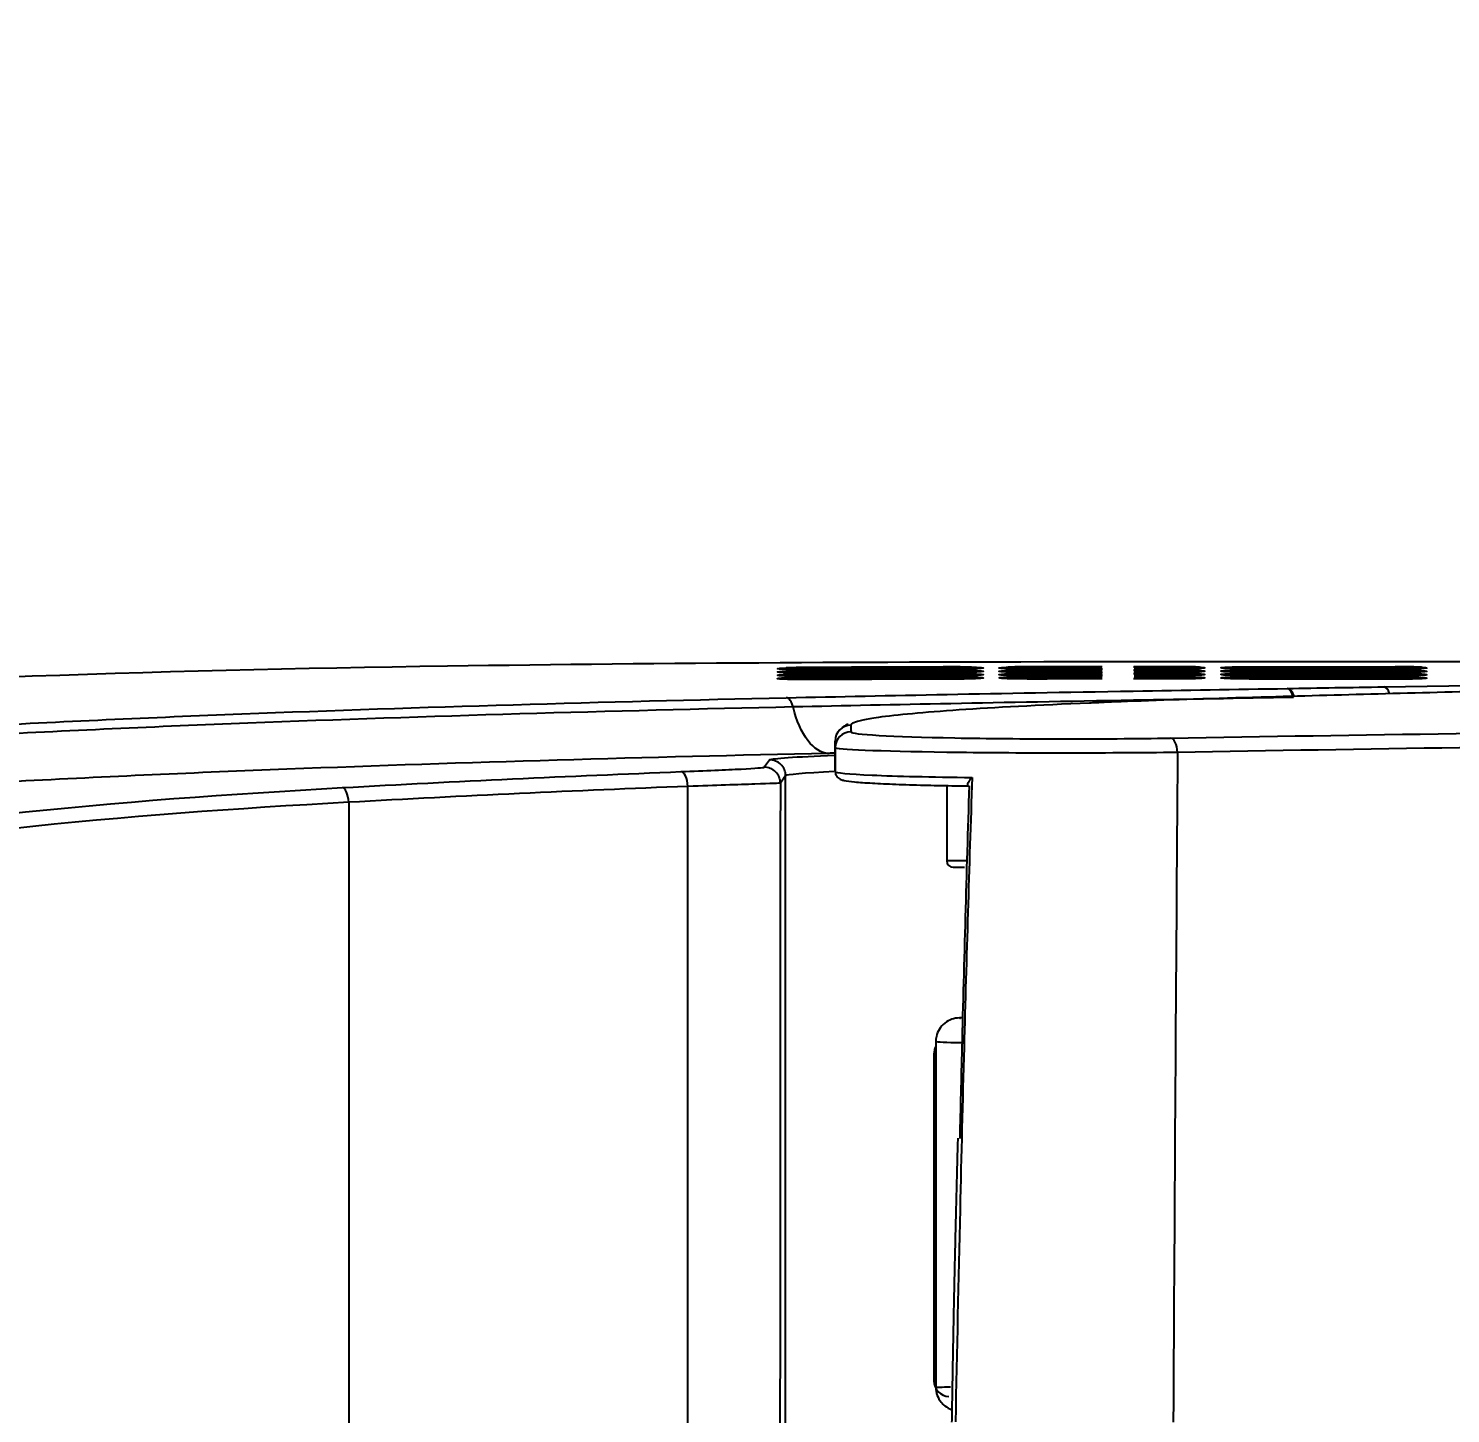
# Model space of a CAD drawing. Extents: x 3267 to 9145, y -61 to 2467.
# Drawn here: x 6702.5 to 6792.2, y 1837.6 to 1925.1 of the extents above; entities that cross this region are included whole.
import ezdxf

# ---------------------------------------------------------------- set-up
doc = ezdxf.new("R2010")
doc.units = 0
doc.header["$LTSCALE"] = 20
doc.header["$MEASUREMENT"] = 0
doc.layers.get('0').update_dxf_attribs({"linetype": 'CONTINUOUS'})
doc.layers.get('DEFPOINTS').update_dxf_attribs({"linetype": 'CONTINUOUS'})
doc.layers.add('1', color=7, linetype='CONTINUOUS')
doc.styles.get("Standard").update_dxf_attribs({"font": 'NanumGothic.ttf'})
doc.dimstyles.get("Standard").update_dxf_attribs({"dimtxt": 2.7, "dimasz": 2.5, "dimexe": 1.5, "dimexo": 1.5, "dimgap": 1.5, "dimtad": 1, "dimdec": 0, "dimlfac": 10, "dimzin": 0, "dimdsep": 46, "dimtxsty": 'Standard', "dimcen": 0, "dimclrt": 2, "dimadec": 0, "dimazin": 0, "dimtfac": 1, "dimtdec": 0, "dimtmove": 0, "dimatfit": 3, "dimfxl": 0, "dimtolj": 1, "dimtzin": 0, "dimarcsym": 0})

# ---------------------------------------------------------------- blocks, each defined once
blk = doc.blocks.new('*D24')
at = {"color": 3, "lineweight": -2}
for p, q in [((6530.152, 1688.533), (6530.152, 1970.546)), ((7207.706, 1688.533), (7207.706, 1970.546)), ((6554.152, 1964.546), (7183.706, 1964.546))]:
    blk.add_line(p, q, dxfattribs=at)
at = {"color": 3}
for points in [[(6554.152, 1968.546), (6554.152, 1960.546), (6530.152, 1964.546)], [(7183.706, 1968.546), (7183.706, 1960.546), (7207.706, 1964.546)]]:
    blk.add_solid(points, dxfattribs=at)
at = {"layer": 'DEFPOINTS', "color": 0}
for p in [(7207.706, 1964.546), (6530.152, 1686.733), (7207.706, 1686.733)]:
    blk.add_point(p, dxfattribs=at)
at = {"color": 2, "insert": (6868.929, 1992.876), "char_height": 30, "attachment_point": 5}
blk.add_mtext('\\A1;{\\fNanumGothic|b0|i0|c0|p50;680}', dxfattribs=at)

msp = doc.modelspace()

# ---------------------------------------------------------------- linework, layer by layer
at = {"layer": '1', "color": 0, "linetype": 'Continuous'}
for p, q in [((6753.384, 1880.105), (6753.384, 1878.603)), ((6760.438, 1877.29), (6760.438, 1872.53)), ((6761.715, 1872.53), (6760.438, 1872.53)), ((6760.838, 1872.13), (6761.561, 1872.13)), ((6761.459, 1862.621), (6761.244, 1862.621)), ((6759.744, 1861.121), (6759.744, 1839.3)), ((6759.744, 1861.121), (6759.744, 1839.3)), ((6759.744, 1861.121), (6759.744, 1861.121)), ((6759.622, 1860.352), (6759.622, 1839.709)), ((6759.744, 1860.352), (6759.622, 1860.352)), ((6759.731, 1839.709), (6759.622, 1839.709)), ((6759.744, 1839.3), (6759.744, 1839.3))]:
    msp.add_line(p, q, dxfattribs=at)
for centre, radius, start, end in [((6760.838, 1872.53), 0.4, 180, 270), ((6760.622, 1860.352), 1, 151.45736, 180), ((6760.622, 1839.709), 1, 180, 267.21188)]:
    msp.add_arc(centre, radius, start, end, dxfattribs=at)
for centre, major_axis, ratio, start_param, end_param in [((6788.037, 1882.526), (0.015, -1), 0.437993, 2.171709, 3.103155), ((6750.304, 1881.839), (-0.022, 1), 0.481748, 5.12915, 6.244948), ((6781.919, 1882.421), (-0.02, 1), 0.526618, 5.24402, 6.242794), ((6781.919, 1882.421), (-0.015, 1), 0.445342, 5.153242, 6.244836), ((6754.384, 1880.105), (1, 0.02), 0.999469, 1.552796, 3.121279), ((6754.392, 1879.682), (1, 0.02), 0.99947, 1.552437, 3.121258), ((6774.559, 1879.293), (-0.017, 1), 0.443476, 4.795344, 6.246249), ((6743.677, 1877.171), (0.039, -0.999), 0.419656, 1.626156, 3.124935), ((6748.929, 1877.448), (0.842, -0.539), 0.999869, 0.569809, 2.169227), ((6749.264, 1877.912), (0.775, -0.632), 0.999905, 0.684023, 2.277312)]:
    msp.add_ellipse(centre, major_axis=major_axis, ratio=ratio, start_param=start_param, end_param=end_param, dxfattribs=at)
for points, knots in [([(6769.983, 1485.931), (6756.076, 1485.943), (6742.171, 1485.999), (6709.521, 1486.503), (6690.779, 1487.055), (6662.704, 1489.383), (6653.323, 1490.427), (6634.759, 1493.426), (6625.578, 1495.378), (6607.571, 1500.871), (6598.785, 1504.431), (6582.568, 1513.768), (6575.005, 1519.706), (6565.518, 1529.984), (6562.625, 1533.645), (6557.337, 1541.398), (6554.935, 1545.51), (6548.549, 1558.062), (6545.292, 1566.813), (6540.006, 1584.786), (6537.993, 1594.02), (6534.811, 1612.407), (6533.634, 1621.623), (6530.876, 1649.314), (6530.128, 1667.836), (6530.176, 1704.964), (6530.989, 1723.631), (6533.885, 1751.508), (6535.119, 1760.761), (6538.432, 1779.144), (6540.516, 1788.312), (6545.946, 1806.08), (6549.285, 1814.712), (6555.795, 1827.054), (6558.237, 1831.092), (6563.677, 1838.784), (6566.643, 1842.395), (6576.318, 1852.484), (6583.96, 1858.247), (6600.327, 1867.317), (6609.172, 1870.761), (6627.128, 1876.039), (6636.225, 1877.907), (6654.554, 1880.776), (6663.785, 1881.777), (6691.595, 1884.028), (6710.279, 1884.569), (6742.746, 1885.058), (6756.571, 1885.111), (6772.396, 1885.124)], [0, 0, 0, 0, 0.054995, 0.054995, 0.129163, 0.129163, 0.166246, 0.166246, 0.20333, 0.20333, 0.240414, 0.240414, 0.277498, 0.277498, 0.296039, 0.296039, 0.314581, 0.314581, 0.351665, 0.351665, 0.388749, 0.388749, 0.425833, 0.425833, 0.5, 0.5, 0.574167, 0.574167, 0.611251, 0.611251, 0.648335, 0.648335, 0.685419, 0.685419, 0.703961, 0.703961, 0.722502, 0.722502, 0.759586, 0.759586, 0.79667, 0.79667, 0.833754, 0.833754, 0.870837, 0.870837, 0.945005, 0.945005, 1, 1, 1, 1]), ([(6750.614, 1884.612), (6750.417, 1884.615), (6750.244, 1884.62), (6749.745, 1884.643), (6749.646, 1884.666), (6749.91, 1884.698), (6750.067, 1884.708), (6750.274, 1884.717)], [0, 0, 0, 0, 0.201907, 0.201907, 0.73796, 0.73796, 1, 1, 1, 1]), ([(6750.614, 1884.405), (6750.417, 1884.409), (6750.244, 1884.414), (6749.745, 1884.436), (6749.646, 1884.459), (6749.91, 1884.491), (6750.067, 1884.502), (6750.274, 1884.511)], [0, 0, 0, 0, 0.201841, 0.201841, 0.737894, 0.737894, 1, 1, 1, 1]), ([(6751.246, 1884.605), (6751.014, 1884.606), (6750.594, 1884.611), (6750.123, 1884.625), (6749.909, 1884.638), (6749.863, 1884.646), (6749.862, 1884.645)], [0, 0, 0, 0, 0.308853, 0.627565, 0.890857, 1, 1, 1, 1]), ([(6751.246, 1884.398), (6751.014, 1884.399), (6750.594, 1884.404), (6750.123, 1884.418), (6749.909, 1884.432), (6749.863, 1884.439), (6749.862, 1884.439)], [0, 0, 0, 0, 0.308888, 0.627667, 0.891007, 1, 1, 1, 1]), ([(6750.274, 1884.717), (6750.491, 1884.727), (6750.763, 1884.735), (6751.67, 1884.751), (6752.344, 1884.751), (6755.572, 1884.766), (6758.155, 1884.774), (6760.738, 1884.781)], [0, 0, 0, 0, 0.092751, 0.092751, 0.274201, 0.274201, 1, 1, 1, 1]), ([(6750.274, 1884.511), (6750.491, 1884.52), (6750.763, 1884.528), (6751.67, 1884.544), (6752.344, 1884.544), (6755.572, 1884.558), (6758.155, 1884.566), (6760.738, 1884.573)], [0, 0, 0, 0, 0.092731, 0.092731, 0.274185, 0.274185, 1, 1, 1, 1]), ([(6760.738, 1884.781), (6760.386, 1884.78), (6758.666, 1884.776), (6755.903, 1884.767), (6753.16, 1884.754), (6751.587, 1884.75), (6751.135, 1884.741), (6751.036, 1884.739)], [0, 0, 0, 0, 0.10832, 0.530578, 0.847495, 0.96625, 1, 1, 1, 1]), ([(6760.738, 1884.572), (6760.386, 1884.572), (6758.666, 1884.568), (6755.903, 1884.559), (6753.16, 1884.547), (6751.588, 1884.543), (6751.135, 1884.534), (6751.036, 1884.532)], [0, 0, 0, 0, 0.10832, 0.530579, 0.847497, 0.966253, 1, 1, 1, 1]), ([(6762.34, 1884.67), (6762.283, 1884.667), (6762.22, 1884.664), (6761.989, 1884.655), (6761.793, 1884.65), (6761.378, 1884.642), (6761.156, 1884.639), (6760.933, 1884.638), (6760.083, 1884.633), (6759.225, 1884.633), (6756.159, 1884.624), (6753.948, 1884.616), (6751.736, 1884.605)], [0, 0, 0, 0, 0.027375, 0.027375, 0.09349, 0.09349, 0.155979, 0.155979, 0.155979, 0.391108, 0.391108, 1, 1, 1, 1]), ([(6762.341, 1884.461), (6762.284, 1884.458), (6762.221, 1884.456), (6761.989, 1884.447), (6761.793, 1884.441), (6761.378, 1884.434), (6761.156, 1884.431), (6760.933, 1884.43), (6760.083, 1884.425), (6759.225, 1884.425), (6756.159, 1884.417), (6753.948, 1884.408), (6751.737, 1884.398)], [0, 0, 0, 0, 0.027635, 0.027635, 0.093725, 0.093725, 0.15619, 0.15619, 0.15619, 0.391248, 0.391248, 1, 1, 1, 1]), ([(6760.738, 1884.781), (6760.952, 1884.781), (6761.17, 1884.781), (6761.575, 1884.777), (6761.768, 1884.774), (6762.108, 1884.765), (6762.26, 1884.76), (6762.507, 1884.748), (6762.603, 1884.74), (6762.725, 1884.725), (6762.749, 1884.717), (6762.717, 1884.7), (6762.658, 1884.691), (6762.501, 1884.679), (6762.427, 1884.674), (6762.34, 1884.67)], [0, 0, 0, 0, 0.141324, 0.141324, 0.282473, 0.282473, 0.426689, 0.426689, 0.577845, 0.577845, 0.736939, 0.736939, 0.901335, 0.901335, 1, 1, 1, 1]), ([(6760.738, 1884.573), (6760.952, 1884.573), (6761.17, 1884.572), (6761.575, 1884.568), (6761.768, 1884.565), (6762.109, 1884.557), (6762.26, 1884.551), (6762.507, 1884.539), (6762.603, 1884.532), (6762.725, 1884.517), (6762.749, 1884.508), (6762.717, 1884.492), (6762.658, 1884.483), (6762.501, 1884.47), (6762.428, 1884.466), (6762.341, 1884.461)], [0, 0, 0, 0, 0.141417, 0.141417, 0.282659, 0.282659, 0.426976, 0.426976, 0.578238, 0.578238, 0.737437, 0.737437, 0.901928, 0.901928, 1, 1, 1, 1]), ([(6762.611, 1884.692), (6762.611, 1884.692), (6762.601, 1884.69), (6762.525, 1884.681), (6762.403, 1884.674), (6762.299, 1884.668)], [0, 0, 0, 0, 0.113902, 0.437923, 1, 1, 1, 1]), ([(6762.611, 1884.483), (6762.611, 1884.483), (6762.601, 1884.481), (6762.526, 1884.473), (6762.404, 1884.466), (6762.3, 1884.46)], [0, 0, 0, 0, 0.113584, 0.437969, 1, 1, 1, 1]), ([(6765.243, 1884.648), (6765.195, 1884.649), (6765.149, 1884.649), (6764.9, 1884.652), (6764.708, 1884.655), (6764.367, 1884.664), (6764.215, 1884.669), (6763.968, 1884.681), (6763.873, 1884.689), (6763.751, 1884.704), (6763.727, 1884.712), (6763.759, 1884.729), (6763.818, 1884.738), (6764.015, 1884.754), (6764.154, 1884.761), (6764.488, 1884.774), (6764.684, 1884.779), (6765.099, 1884.787), (6765.321, 1884.789), (6765.544, 1884.79), (6766.393, 1884.795), (6767.251, 1884.793), (6768.809, 1884.795), (6769.514, 1884.796), (6770.219, 1884.796)], [0, 0, 0, 0, 0.014064, 0.014064, 0.076122, 0.076122, 0.139542, 0.139542, 0.206001, 0.206001, 0.275928, 0.275928, 0.348166, 0.348166, 0.419987, 0.419987, 0.488741, 0.488741, 0.553703, 0.553703, 0.553703, 0.798091, 0.798091, 1, 1, 1, 1]), ([(6765.242, 1884.439), (6765.195, 1884.44), (6765.149, 1884.44), (6764.9, 1884.443), (6764.708, 1884.446), (6764.367, 1884.455), (6764.215, 1884.46), (6763.968, 1884.473), (6763.873, 1884.48), (6763.751, 1884.495), (6763.727, 1884.504), (6763.759, 1884.52), (6763.818, 1884.529), (6764.015, 1884.545), (6764.154, 1884.552), (6764.488, 1884.565), (6764.685, 1884.57), (6765.099, 1884.578), (6765.321, 1884.58), (6765.545, 1884.581), (6766.393, 1884.586), (6767.251, 1884.584), (6768.809, 1884.586), (6769.514, 1884.586), (6770.219, 1884.587)], [0, 0, 0, 0, 0.014046, 0.014046, 0.076113, 0.076113, 0.139543, 0.139543, 0.206014, 0.206014, 0.27595, 0.27595, 0.348191, 0.348191, 0.420008, 0.420008, 0.488755, 0.488755, 0.553711, 0.553711, 0.553711, 0.798096, 0.798096, 1, 1, 1, 1]), ([(6765.243, 1884.649), (6765.01, 1884.651), (6764.59, 1884.657), (6764.121, 1884.673), (6763.91, 1884.687), (6763.864, 1884.695), (6763.865, 1884.694)], [0, 0, 0, 0, 0.310138, 0.628836, 0.889641, 1, 1, 1, 1]), ([(6765.243, 1884.44), (6765.009, 1884.442), (6764.59, 1884.448), (6764.121, 1884.464), (6763.91, 1884.478), (6763.864, 1884.486), (6763.865, 1884.486)], [0, 0, 0, 0, 0.310132, 0.628858, 0.889676, 1, 1, 1, 1]), ([(6770.235, 1884.797), (6770.015, 1884.797), (6768.771, 1884.795), (6767.161, 1884.793), (6765.589, 1884.794), (6765.137, 1884.786), (6765.039, 1884.784)], [0, 0, 0, 0, 0.126736, 0.716573, 0.937605, 1, 1, 1, 1]), ([(6770.235, 1884.587), (6770.015, 1884.587), (6768.771, 1884.586), (6767.161, 1884.584), (6765.589, 1884.585), (6765.137, 1884.577), (6765.039, 1884.575)], [0, 0, 0, 0, 0.126738, 0.716577, 0.937609, 1, 1, 1, 1]), ([(6774.739, 1884.799), (6774.387, 1884.799), (6773.554, 1884.799), (6772.719, 1884.799), (6772.236, 1884.798)], [0, 0, 0, 0, 0.421637, 1, 1, 1, 1]), ([(6774.739, 1884.588), (6774.387, 1884.589), (6773.554, 1884.589), (6772.719, 1884.588), (6772.236, 1884.588)], [0, 0, 0, 0, 0.421634, 1, 1, 1, 1]), ([(6774.739, 1884.378), (6774.387, 1884.378), (6773.554, 1884.379), (6772.719, 1884.379), (6772.236, 1884.379)], [0, 0, 0, 0, 0.421606, 1, 1, 1, 1]), ([(6775.868, 1884.666), (6775.776, 1884.664), (6775.679, 1884.662), (6775.377, 1884.657), (6775.155, 1884.655), (6774.932, 1884.654), (6774.084, 1884.651), (6773.227, 1884.653), (6772.338, 1884.653), (6772.302, 1884.653), (6772.266, 1884.653)], [0, 0, 0, 0, 0.09227, 0.09227, 0.276631, 0.276631, 0.276631, 0.970755, 0.970755, 1, 1, 1, 1]), ([(6776.323, 1884.471), (6776.27, 1884.469), (6776.212, 1884.466), (6775.988, 1884.458), (6775.791, 1884.453), (6775.377, 1884.447), (6775.155, 1884.444), (6774.932, 1884.444), (6774.084, 1884.441), (6773.227, 1884.443), (6772.338, 1884.443), (6772.302, 1884.443), (6772.266, 1884.443)], [0, 0, 0, 0, 0.06249, 0.06249, 0.228351, 0.228351, 0.385058, 0.385058, 0.385058, 0.975117, 0.975117, 1, 1, 1, 1]), ([(6772.396, 1885.124), (6776.549, 1885.126), (6780.703, 1885.125), (6803.501, 1885.12), (6822.146, 1885.138), (6840.791, 1885.189)], [0, 0, 0, 0, 0.182171, 0.182171, 1, 1, 1, 1]), ([(6774.739, 1884.799), (6774.954, 1884.799), (6775.171, 1884.798), (6775.576, 1884.793), (6775.769, 1884.789), (6776.11, 1884.78), (6776.261, 1884.774), (6776.508, 1884.761), (6776.604, 1884.754), (6776.726, 1884.738), (6776.75, 1884.73), (6776.717, 1884.713), (6776.658, 1884.704), (6776.487, 1884.69), (6776.391, 1884.685), (6776.277, 1884.68)], [0, 0, 0, 0, 0.138178, 0.138178, 0.276179, 0.276179, 0.417304, 0.417304, 0.565293, 0.565293, 0.721014, 0.721014, 0.881769, 0.881769, 1, 1, 1, 1]), ([(6774.739, 1884.588), (6774.954, 1884.588), (6775.171, 1884.587), (6775.576, 1884.582), (6775.769, 1884.579), (6776.11, 1884.569), (6776.262, 1884.564), (6776.509, 1884.551), (6776.604, 1884.543), (6776.726, 1884.527), (6776.75, 1884.519), (6776.718, 1884.502), (6776.658, 1884.493), (6776.497, 1884.481), (6776.417, 1884.476), (6776.323, 1884.471)], [0, 0, 0, 0, 0.140444, 0.140444, 0.280707, 0.280707, 0.424154, 0.424154, 0.574578, 0.574578, 0.732854, 0.732854, 0.896229, 0.896229, 1, 1, 1, 1]), ([(6774.739, 1884.378), (6774.954, 1884.378), (6775.172, 1884.377), (6775.577, 1884.372), (6775.769, 1884.368), (6776.11, 1884.359), (6776.262, 1884.353), (6776.509, 1884.34), (6776.605, 1884.333), (6776.726, 1884.317), (6776.75, 1884.308), (6776.718, 1884.292), (6776.658, 1884.283), (6776.497, 1884.27), (6776.418, 1884.265), (6776.325, 1884.261)], [0, 0, 0, 0, 0.140567, 0.140567, 0.280951, 0.280951, 0.42453, 0.42453, 0.575094, 0.575094, 0.733508, 0.733508, 0.89701, 0.89701, 1, 1, 1, 1]), ([(6776.396, 1884.765), (6776.357, 1884.768), (6776.191, 1884.78), (6775.816, 1884.79), (6775.485, 1884.794), (6775.383, 1884.794)], [0, 0, 0, 0, 0.209937, 0.772052, 1, 1, 1, 1]), ([(6776.39, 1884.555), (6776.355, 1884.558), (6776.193, 1884.569), (6775.823, 1884.579), (6775.489, 1884.583), (6775.384, 1884.584)], [0, 0, 0, 0, 0.192109, 0.762088, 1, 1, 1, 1]), ([(6776.611, 1884.704), (6776.611, 1884.704), (6776.6, 1884.703), (6776.52, 1884.694), (6776.284, 1884.679), (6776.005, 1884.67), (6775.823, 1884.666)], [0, 0, 0, 0, 0.071668, 0.263989, 0.600082, 1, 1, 1, 1]), ([(6776.611, 1884.494), (6776.611, 1884.494), (6776.6, 1884.492), (6776.515, 1884.483), (6776.411, 1884.474), (6776.283, 1884.47), (6776.283, 1884.47)], [0, 0, 0, 0, 0.116069, 0.43759, 0.999898, 1, 1, 1, 1]), ([(6779.244, 1884.655), (6779.196, 1884.656), (6779.15, 1884.656), (6778.901, 1884.659), (6778.708, 1884.663), (6778.367, 1884.673), (6778.216, 1884.678), (6777.969, 1884.691), (6777.873, 1884.699), (6777.752, 1884.715), (6777.728, 1884.723), (6777.76, 1884.74), (6777.82, 1884.749), (6778.017, 1884.764), (6778.157, 1884.772), (6778.491, 1884.784), (6778.687, 1884.789), (6779.102, 1884.796), (6779.324, 1884.798), (6779.547, 1884.799), (6780.395, 1884.801), (6781.251, 1884.798), (6784.315, 1884.797), (6786.527, 1884.796), (6788.739, 1884.794)], [0, 0, 0, 0, 0.009861, 0.009861, 0.05323, 0.05323, 0.097589, 0.097589, 0.144101, 0.144101, 0.193034, 0.193034, 0.243541, 0.243541, 0.293689, 0.293689, 0.341644, 0.341644, 0.386943, 0.386943, 0.386943, 0.557467, 0.557467, 1, 1, 1, 1]), ([(6779.244, 1884.444), (6779.196, 1884.445), (6779.15, 1884.445), (6778.901, 1884.448), (6778.708, 1884.452), (6778.367, 1884.462), (6778.216, 1884.467), (6777.969, 1884.48), (6777.873, 1884.488), (6777.752, 1884.504), (6777.728, 1884.512), (6777.761, 1884.529), (6777.82, 1884.538), (6778.017, 1884.553), (6778.157, 1884.561), (6778.491, 1884.573), (6778.688, 1884.578), (6779.102, 1884.584), (6779.324, 1884.587), (6779.547, 1884.587), (6780.395, 1884.59), (6781.251, 1884.587), (6784.315, 1884.585), (6786.527, 1884.583), (6788.739, 1884.581)], [0, 0, 0, 0, 0.009849, 0.009849, 0.053224, 0.053224, 0.09759, 0.09759, 0.14411, 0.14411, 0.193049, 0.193049, 0.243556, 0.243556, 0.293699, 0.293699, 0.341646, 0.341646, 0.386938, 0.386938, 0.386938, 0.557452, 0.557452, 1, 1, 1, 1]), ([(6779.244, 1884.233), (6779.196, 1884.234), (6779.15, 1884.234), (6778.901, 1884.238), (6778.708, 1884.241), (6778.367, 1884.251), (6778.216, 1884.257), (6777.969, 1884.27), (6777.873, 1884.277), (6777.752, 1884.293), (6777.728, 1884.302), (6777.761, 1884.318), (6777.82, 1884.327), (6778.018, 1884.343), (6778.157, 1884.35), (6778.491, 1884.362), (6778.688, 1884.367), (6779.102, 1884.373), (6779.324, 1884.376), (6779.547, 1884.376), (6780.395, 1884.379), (6781.251, 1884.375), (6784.315, 1884.373), (6786.527, 1884.371), (6788.739, 1884.368)], [0, 0, 0, 0, 0.009838, 0.009838, 0.053218, 0.053218, 0.097591, 0.097591, 0.144119, 0.144119, 0.193063, 0.193063, 0.243571, 0.243571, 0.293709, 0.293709, 0.341647, 0.341647, 0.386933, 0.386933, 0.386933, 0.557437, 0.557437, 1, 1, 1, 1]), ([(6779.244, 1884.656), (6779.01, 1884.658), (6778.591, 1884.665), (6778.122, 1884.682), (6777.911, 1884.697), (6777.866, 1884.705), (6777.867, 1884.705)], [0, 0, 0, 0, 0.310746, 0.629717, 0.890025, 1, 1, 1, 1]), ([(6779.244, 1884.445), (6779.01, 1884.447), (6778.59, 1884.454), (6778.122, 1884.472), (6777.911, 1884.486), (6777.866, 1884.494), (6777.867, 1884.494)], [0, 0, 0, 0, 0.310734, 0.629732, 0.890042, 1, 1, 1, 1]), ([(6788.739, 1884.581), (6788.388, 1884.582), (6786.668, 1884.583), (6783.904, 1884.586), (6781.161, 1884.586), (6779.59, 1884.591), (6779.138, 1884.584), (6779.04, 1884.582)], [0, 0, 0, 0, 0.108414, 0.530811, 0.847822, 0.966621, 1, 1, 1, 1]), ([(6788.739, 1884.368), (6788.388, 1884.369), (6786.668, 1884.371), (6783.904, 1884.374), (6781.161, 1884.375), (6779.59, 1884.38), (6779.138, 1884.373), (6779.04, 1884.371)], [0, 0, 0, 0, 0.108413, 0.530813, 0.847825, 0.966624, 1, 1, 1, 1]), ([(6789.835, 1884.658), (6789.753, 1884.656), (6789.666, 1884.654), (6789.376, 1884.65), (6789.154, 1884.648), (6788.932, 1884.647), (6788.084, 1884.645), (6787.228, 1884.648), (6784.164, 1884.651), (6781.951, 1884.652), (6779.739, 1884.653)], [0, 0, 0, 0, 0.029513, 0.029513, 0.096249, 0.096249, 0.096249, 0.347528, 0.347528, 1, 1, 1, 1]), ([(6789.838, 1884.445), (6789.755, 1884.443), (6789.668, 1884.441), (6789.376, 1884.437), (6789.154, 1884.435), (6788.932, 1884.434), (6788.084, 1884.432), (6787.228, 1884.436), (6784.164, 1884.439), (6781.951, 1884.441), (6779.739, 1884.442)], [0, 0, 0, 0, 0.029904, 0.029904, 0.096601, 0.096601, 0.096601, 0.347762, 0.347762, 1, 1, 1, 1]), ([(6788.739, 1884.794), (6788.954, 1884.794), (6789.172, 1884.793), (6789.577, 1884.787), (6789.77, 1884.783), (6790.11, 1884.774), (6790.262, 1884.768), (6790.509, 1884.755), (6790.605, 1884.747), (6790.727, 1884.731), (6790.75, 1884.722), (6790.718, 1884.705), (6790.658, 1884.696), (6790.484, 1884.683), (6790.386, 1884.677), (6790.267, 1884.672)], [0, 0, 0, 0, 0.137673, 0.137673, 0.275168, 0.275168, 0.415834, 0.415834, 0.563389, 0.563389, 0.718661, 0.718661, 0.878911, 0.878911, 1, 1, 1, 1]), ([(6788.739, 1884.581), (6788.954, 1884.581), (6789.172, 1884.579), (6789.577, 1884.574), (6789.77, 1884.57), (6790.111, 1884.56), (6790.262, 1884.554), (6790.509, 1884.541), (6790.605, 1884.533), (6790.727, 1884.517), (6790.751, 1884.509), (6790.718, 1884.492), (6790.658, 1884.483), (6790.518, 1884.472), (6790.47, 1884.469), (6790.415, 1884.466)], [0, 0, 0, 0, 0.145659, 0.145659, 0.291128, 0.291128, 0.439963, 0.439963, 0.596091, 0.596091, 0.760373, 0.760373, 0.929898, 0.929898, 1, 1, 1, 1]), ([(6790.435, 1884.755), (6790.372, 1884.761), (6790.168, 1884.774), (6789.768, 1884.785), (6789.46, 1884.788), (6789.389, 1884.789)], [0, 0, 0, 0, 0.328428, 0.849625, 1, 1, 1, 1]), ([(6790.43, 1884.542), (6790.371, 1884.547), (6790.173, 1884.561), (6789.777, 1884.572), (6789.466, 1884.575), (6789.39, 1884.575)], [0, 0, 0, 0, 0.311649, 0.839121, 1, 1, 1, 1]), ([(6790.61, 1884.697), (6790.61, 1884.697), (6790.598, 1884.695), (6790.513, 1884.686), (6790.267, 1884.671), (6789.978, 1884.662), (6789.79, 1884.658)], [0, 0, 0, 0, 0.076468, 0.269076, 0.602141, 1, 1, 1, 1]), ([(6790.61, 1884.483), (6790.61, 1884.483), (6790.598, 1884.481), (6790.514, 1884.472), (6790.268, 1884.457), (6789.981, 1884.449), (6789.793, 1884.445)], [0, 0, 0, 0, 0.076314, 0.268917, 0.602256, 1, 1, 1, 1]), ([(6750.614, 1884.199), (6750.417, 1884.202), (6750.244, 1884.207), (6749.745, 1884.23), (6749.646, 1884.253), (6749.91, 1884.285), (6750.067, 1884.295), (6750.274, 1884.304)], [0, 0, 0, 0, 0.201788, 0.201788, 0.737877, 0.737877, 1, 1, 1, 1]), ([(6760.738, 1884.013), (6759.263, 1884.01), (6757.788, 1884.007), (6754.839, 1883.998), (6753.364, 1883.992), (6751.889, 1883.986), (6751.642, 1883.985), (6751.388, 1883.984), (6750.913, 1883.987), (6750.686, 1883.99), (6750.325, 1883.999), (6750.179, 1884.004), (6749.942, 1884.015), (6749.851, 1884.022), (6749.741, 1884.037), (6749.724, 1884.046), (6749.769, 1884.062), (6749.835, 1884.071), (6750.043, 1884.087), (6750.188, 1884.095), (6750.53, 1884.108), (6750.73, 1884.114), (6751.15, 1884.122), (6751.373, 1884.125), (6751.643, 1884.127), (6751.69, 1884.127), (6751.737, 1884.128)], [0, 0, 0, 0, 0.286043, 0.286043, 0.572093, 0.572093, 0.572093, 0.620491, 0.620491, 0.669502, 0.669502, 0.712142, 0.712142, 0.756982, 0.756982, 0.804145, 0.804145, 0.85281, 0.85281, 0.90112, 0.90112, 0.947335, 0.947335, 0.991024, 0.991024, 1, 1, 1, 1]), ([(6751.246, 1884.192), (6751.014, 1884.193), (6750.594, 1884.197), (6750.123, 1884.212), (6749.909, 1884.225), (6749.863, 1884.233), (6749.862, 1884.232)], [0, 0, 0, 0, 0.308842, 0.627607, 0.890927, 1, 1, 1, 1]), ([(6759.272, 1884.01), (6758.652, 1884.008), (6756.727, 1884.004), (6754.304, 1883.996), (6752.225, 1883.987), (6751.185, 1883.983), (6750.496, 1883.993), (6750.074, 1884.008), (6749.895, 1884.021), (6749.862, 1884.026), (6749.862, 1884.026)], [0, 0, 0, 0, 0.180944, 0.562427, 0.705486, 0.792014, 0.859967, 0.929994, 0.98017, 1, 1, 1, 1]), ([(6750.274, 1884.304), (6750.491, 1884.314), (6750.764, 1884.322), (6751.67, 1884.337), (6752.344, 1884.337), (6755.572, 1884.351), (6758.155, 1884.359), (6760.738, 1884.364)], [0, 0, 0, 0, 0.092731, 0.092731, 0.274185, 0.274185, 1, 1, 1, 1]), ([(6760.738, 1884.364), (6760.386, 1884.364), (6758.666, 1884.36), (6755.903, 1884.352), (6753.16, 1884.34), (6751.588, 1884.337), (6751.135, 1884.327), (6751.037, 1884.325)], [0, 0, 0, 0, 0.108319, 0.530581, 0.8475, 0.966255, 1, 1, 1, 1]), ([(6762.343, 1884.253), (6762.285, 1884.25), (6762.221, 1884.247), (6761.989, 1884.239), (6761.793, 1884.233), (6761.378, 1884.226), (6761.156, 1884.223), (6760.933, 1884.222), (6760.083, 1884.217), (6759.225, 1884.218), (6756.16, 1884.209), (6753.948, 1884.202), (6751.737, 1884.191)], [0, 0, 0, 0, 0.027896, 0.027896, 0.093959, 0.093959, 0.156401, 0.156401, 0.156401, 0.391389, 0.391389, 1, 1, 1, 1]), ([(6751.737, 1884.128), (6753.211, 1884.134), (6754.686, 1884.14), (6757.636, 1884.149), (6759.111, 1884.153), (6760.585, 1884.156), (6760.833, 1884.157), (6761.087, 1884.157), (6761.561, 1884.152), (6761.788, 1884.149), (6762.149, 1884.139), (6762.296, 1884.134), (6762.533, 1884.121), (6762.623, 1884.114), (6762.733, 1884.098), (6762.751, 1884.09), (6762.705, 1884.073), (6762.639, 1884.064), (6762.476, 1884.052), (6762.405, 1884.048), (6762.323, 1884.044)], [0, 0, 0, 0, 0.325038, 0.325038, 0.650068, 0.650068, 0.650068, 0.705078, 0.705078, 0.760779, 0.760779, 0.8093, 0.8093, 0.860381, 0.860381, 0.914099, 0.914099, 0.969448, 0.969448, 1, 1, 1, 1]), ([(6760.738, 1884.364), (6760.952, 1884.365), (6761.17, 1884.364), (6761.575, 1884.36), (6761.768, 1884.357), (6762.109, 1884.348), (6762.26, 1884.343), (6762.507, 1884.331), (6762.603, 1884.324), (6762.725, 1884.308), (6762.749, 1884.3), (6762.717, 1884.283), (6762.658, 1884.275), (6762.502, 1884.262), (6762.429, 1884.257), (6762.343, 1884.253)], [0, 0, 0, 0, 0.14151, 0.14151, 0.282844, 0.282844, 0.427262, 0.427262, 0.578631, 0.578631, 0.737935, 0.737935, 0.90252, 0.90252, 1, 1, 1, 1]), ([(6762.323, 1884.044), (6762.259, 1884.041), (6762.187, 1884.038), (6761.942, 1884.029), (6761.742, 1884.024), (6761.323, 1884.017), (6761.1, 1884.015), (6760.831, 1884.013), (6760.784, 1884.013), (6760.738, 1884.013)], [0, 0, 0, 0, 0.178069, 0.178069, 0.562255, 0.562255, 0.925508, 0.925508, 1, 1, 1, 1]), ([(6762.611, 1884.067), (6762.611, 1884.067), (6762.601, 1884.065), (6762.524, 1884.056), (6762.402, 1884.049), (6762.299, 1884.044)], [0, 0, 0, 0, 0.120012, 0.448396, 1, 1, 1, 1]), ([(6762.611, 1884.275), (6762.611, 1884.275), (6762.601, 1884.273), (6762.527, 1884.265), (6762.405, 1884.257), (6762.302, 1884.252)], [0, 0, 0, 0, 0.113205, 0.437963, 1, 1, 1, 1]), ([(6770.227, 1884.024), (6768.782, 1884.023), (6767.336, 1884.022), (6765.891, 1884.021), (6765.643, 1884.021), (6765.389, 1884.021), (6764.914, 1884.026), (6764.687, 1884.03), (6764.326, 1884.039), (6764.18, 1884.045), (6763.942, 1884.058), (6763.852, 1884.065), (6763.742, 1884.081), (6763.725, 1884.089), (6763.771, 1884.106), (6763.838, 1884.114), (6764.048, 1884.13), (6764.193, 1884.137), (6764.536, 1884.149), (6764.736, 1884.154), (6765.155, 1884.161), (6765.378, 1884.164), (6765.646, 1884.164), (6765.692, 1884.165), (6765.738, 1884.165)], [0, 0, 0, 0, 0.395812, 0.395812, 0.395812, 0.464212, 0.464212, 0.53347, 0.53347, 0.593811, 0.593811, 0.657323, 0.657323, 0.724093, 0.724093, 0.792871, 0.792871, 0.860986, 0.860986, 0.926034, 0.926034, 0.987518, 0.987518, 1, 1, 1, 1]), ([(6765.243, 1884.231), (6765.195, 1884.231), (6765.149, 1884.232), (6764.9, 1884.234), (6764.708, 1884.238), (6764.367, 1884.246), (6764.215, 1884.252), (6763.968, 1884.264), (6763.873, 1884.271), (6763.751, 1884.287), (6763.727, 1884.295), (6763.759, 1884.312), (6763.819, 1884.32), (6764.015, 1884.336), (6764.154, 1884.344), (6764.488, 1884.356), (6764.685, 1884.362), (6765.1, 1884.369), (6765.322, 1884.372), (6765.545, 1884.373), (6766.393, 1884.377), (6767.251, 1884.375), (6768.809, 1884.376), (6769.514, 1884.377), (6770.219, 1884.377)], [0, 0, 0, 0, 0.014051, 0.014051, 0.076123, 0.076123, 0.139561, 0.139561, 0.20604, 0.20604, 0.275982, 0.275982, 0.348222, 0.348222, 0.420032, 0.420032, 0.488768, 0.488768, 0.553716, 0.553716, 0.553716, 0.798087, 0.798087, 1, 1, 1, 1]), ([(6765.243, 1884.231), (6765.009, 1884.233), (6764.59, 1884.239), (6764.121, 1884.256), (6763.91, 1884.27), (6763.864, 1884.278), (6763.865, 1884.277)], [0, 0, 0, 0, 0.31013, 0.628887, 0.889722, 1, 1, 1, 1]), ([(6770.237, 1884.024), (6769.321, 1884.024), (6767.915, 1884.023), (6766.226, 1884.021), (6765.185, 1884.021), (6764.497, 1884.033), (6764.075, 1884.05), (6763.898, 1884.063), (6763.865, 1884.069), (6763.865, 1884.069)], [0, 0, 0, 0, 0.378958, 0.581991, 0.70484, 0.801476, 0.901061, 0.971905, 1, 1, 1, 1]), ([(6770.235, 1884.378), (6770.015, 1884.378), (6768.772, 1884.377), (6767.161, 1884.375), (6765.589, 1884.376), (6765.137, 1884.369), (6765.039, 1884.367)], [0, 0, 0, 0, 0.126714, 0.716572, 0.93761, 1, 1, 1, 1]), ([(6765.738, 1884.165), (6767.213, 1884.166), (6768.688, 1884.167), (6770.191, 1884.168), (6770.221, 1884.168), (6770.25, 1884.168)], [0, 0, 0, 0, 0.980698, 0.980698, 1, 1, 1, 1]), ([(6772.254, 1884.168), (6773.032, 1884.169), (6773.809, 1884.168), (6774.587, 1884.168), (6774.834, 1884.168), (6775.089, 1884.168), (6775.563, 1884.162), (6775.79, 1884.158), (6776.151, 1884.147), (6776.298, 1884.141), (6776.535, 1884.128), (6776.625, 1884.121), (6776.735, 1884.105), (6776.752, 1884.096), (6776.705, 1884.079), (6776.639, 1884.071), (6776.472, 1884.059), (6776.397, 1884.054), (6776.31, 1884.05)], [0, 0, 0, 0, 0.32754, 0.32754, 0.32754, 0.432784, 0.432784, 0.539343, 0.539343, 0.632253, 0.632253, 0.730115, 0.730115, 0.832993, 0.832993, 0.938881, 0.938881, 1, 1, 1, 1]), ([(6776.325, 1884.261), (6776.271, 1884.259), (6776.213, 1884.256), (6775.988, 1884.248), (6775.791, 1884.243), (6775.377, 1884.236), (6775.155, 1884.234), (6774.932, 1884.234), (6774.084, 1884.231), (6773.227, 1884.233), (6772.338, 1884.233), (6772.302, 1884.233), (6772.266, 1884.233)], [0, 0, 0, 0, 0.063334, 0.063334, 0.229018, 0.229018, 0.385563, 0.385563, 0.385563, 0.975063, 0.975063, 1, 1, 1, 1]), ([(6776.31, 1884.05), (6776.249, 1884.048), (6776.181, 1884.045), (6775.94, 1884.037), (6775.74, 1884.032), (6775.322, 1884.026), (6775.099, 1884.024), (6774.831, 1884.024), (6774.785, 1884.023), (6774.739, 1884.024)], [0, 0, 0, 0, 0.169602, 0.169602, 0.558168, 0.558168, 0.925464, 0.925464, 1, 1, 1, 1]), ([(6776.384, 1884.345), (6776.352, 1884.348), (6776.195, 1884.359), (6775.829, 1884.368), (6775.493, 1884.373), (6775.385, 1884.373)], [0, 0, 0, 0, 0.173611, 0.751866, 1, 1, 1, 1]), ([(6776.611, 1884.283), (6776.611, 1884.283), (6776.6, 1884.282), (6776.521, 1884.273), (6776.393, 1884.265), (6776.285, 1884.26)], [0, 0, 0, 0, 0.117973, 0.439257, 1, 1, 1, 1]), ([(6776.611, 1884.073), (6776.612, 1884.073), (6776.6, 1884.071), (6776.52, 1884.063), (6776.393, 1884.055), (6776.287, 1884.05)], [0, 0, 0, 0, 0.126209, 0.452872, 1, 1, 1, 1]), ([(6788.74, 1884.009), (6788.406, 1884.009), (6788.073, 1884.01), (6786.406, 1884.012), (6785.073, 1884.014), (6782.457, 1884.018), (6781.174, 1884.019), (6779.892, 1884.02), (6779.644, 1884.02), (6779.39, 1884.021), (6778.915, 1884.027), (6778.688, 1884.031), (6778.327, 1884.042), (6778.18, 1884.048), (6777.943, 1884.061), (6777.853, 1884.069), (6777.743, 1884.085), (6777.726, 1884.093), (6777.773, 1884.11), (6777.84, 1884.119), (6778.05, 1884.134), (6778.196, 1884.141), (6778.539, 1884.153), (6778.739, 1884.157), (6779.158, 1884.163), (6779.38, 1884.165), (6779.648, 1884.166), (6779.694, 1884.166), (6779.739, 1884.166)], [0, 0, 0, 0, 0.064652, 0.064652, 0.323258, 0.323258, 0.572033, 0.572033, 0.572033, 0.620506, 0.620506, 0.669583, 0.669583, 0.712378, 0.712378, 0.75745, 0.75745, 0.804822, 0.804822, 0.853572, 0.853572, 0.901784, 0.901784, 0.947776, 0.947776, 0.991242, 0.991242, 1, 1, 1, 1]), ([(6779.244, 1884.234), (6779.01, 1884.236), (6778.59, 1884.243), (6778.122, 1884.261), (6777.911, 1884.276), (6777.866, 1884.283), (6777.867, 1884.283)], [0, 0, 0, 0, 0.310727, 0.629758, 0.890079, 1, 1, 1, 1]), ([(6788.24, 1884.01), (6787.298, 1884.011), (6785.052, 1884.015), (6782.305, 1884.018), (6780.227, 1884.02), (6779.186, 1884.022), (6778.497, 1884.036), (6778.077, 1884.053), (6777.899, 1884.067), (6777.866, 1884.073), (6777.867, 1884.073)], [0, 0, 0, 0, 0.251368, 0.600061, 0.730822, 0.809938, 0.872241, 0.936443, 0.981901, 1, 1, 1, 1]), ([(6789.841, 1884.232), (6789.757, 1884.23), (6789.669, 1884.228), (6789.376, 1884.224), (6789.154, 1884.222), (6788.932, 1884.221), (6788.084, 1884.219), (6787.228, 1884.223), (6784.164, 1884.227), (6781.952, 1884.229), (6779.739, 1884.231)], [0, 0, 0, 0, 0.030294, 0.030294, 0.096951, 0.096951, 0.096951, 0.347996, 0.347996, 1, 1, 1, 1]), ([(6779.739, 1884.166), (6781.214, 1884.164), (6782.689, 1884.163), (6785.638, 1884.16), (6787.112, 1884.158), (6788.587, 1884.156), (6788.835, 1884.155), (6789.089, 1884.154), (6789.564, 1884.148), (6789.791, 1884.144), (6790.151, 1884.133), (6790.298, 1884.126), (6790.536, 1884.113), (6790.626, 1884.105), (6790.736, 1884.089), (6790.753, 1884.08), (6790.706, 1884.063), (6790.639, 1884.055), (6790.467, 1884.042), (6790.385, 1884.037), (6790.289, 1884.033)], [0, 0, 0, 0, 0.323551, 0.323551, 0.647097, 0.647097, 0.647097, 0.701923, 0.701923, 0.757432, 0.757432, 0.805852, 0.805852, 0.856873, 0.856873, 0.910507, 0.910507, 0.965688, 0.965688, 1, 1, 1, 1]), ([(6810.683, 1883.618), (6805.342, 1883.512), (6800.204, 1883.391), (6790.126, 1883.138), (6785.165, 1883.007), (6780.286, 1882.872)], [0, 0, 0, 0, 0.5, 0.5, 1, 1, 1, 1]), ([(6788.739, 1884.368), (6788.954, 1884.368), (6789.172, 1884.366), (6789.577, 1884.361), (6789.77, 1884.357), (6790.111, 1884.347), (6790.262, 1884.341), (6790.509, 1884.328), (6790.605, 1884.32), (6790.727, 1884.304), (6790.751, 1884.295), (6790.718, 1884.278), (6790.658, 1884.27), (6790.518, 1884.259), (6790.471, 1884.255), (6790.416, 1884.252)], [0, 0, 0, 0, 0.145731, 0.145731, 0.291271, 0.291271, 0.440191, 0.440191, 0.59641, 0.59641, 0.760777, 0.760777, 0.930368, 0.930368, 1, 1, 1, 1]), ([(6790.289, 1884.033), (6790.233, 1884.031), (6790.172, 1884.029), (6789.939, 1884.021), (6789.739, 1884.016), (6789.321, 1884.011), (6789.099, 1884.009), (6788.831, 1884.009), (6788.785, 1884.009), (6788.74, 1884.009)], [0, 0, 0, 0, 0.154091, 0.154091, 0.550191, 0.550191, 0.92448, 0.92448, 1, 1, 1, 1]), ([(6790.425, 1884.329), (6790.369, 1884.334), (6790.177, 1884.347), (6789.78, 1884.358), (6789.463, 1884.362), (6789.378, 1884.363)], [0, 0, 0, 0, 0.291378, 0.819884, 1, 1, 1, 1]), ([(6790.61, 1884.27), (6790.611, 1884.27), (6790.599, 1884.268), (6790.515, 1884.259), (6790.27, 1884.244), (6789.983, 1884.236), (6789.796, 1884.232)], [0, 0, 0, 0, 0.075717, 0.268401, 0.602159, 1, 1, 1, 1]), ([(6790.611, 1884.057), (6790.611, 1884.057), (6790.598, 1884.055), (6790.512, 1884.046), (6790.378, 1884.038), (6790.267, 1884.033)], [0, 0, 0, 0, 0.129181, 0.454048, 1, 1, 1, 1]), ([(6613.82, 1860.512), (6624.366, 1867.27), (6635.882, 1871.585), (6658.806, 1877.37), (6670.251, 1878.905), (6687.396, 1880.395), (6693.11, 1880.731), (6704.526, 1881.338), (6710.226, 1881.594), (6727.338, 1882.264), (6738.757, 1882.581), (6750.3, 1882.838)], [0, 0, 0, 0, 0.25, 0.25, 0.5, 0.5, 0.625, 0.625, 0.75, 0.75, 1, 1, 1, 1]), ([(6772.241, 1882.612), (6769.883, 1882.519), (6769.661, 1882.51), (6766.243, 1882.365), (6763.451, 1882.217), (6758.993, 1881.913), (6757.274, 1881.755), (6755.334, 1881.483), (6754.816, 1881.374), (6754.563, 1881.264)], [0, 0, 0, 0, 0.025062, 0.025062, 0.389565, 0.389565, 0.754069, 0.754069, 1, 1, 1, 1]), ([(6750.735, 1882.254), (6739.177, 1881.995), (6727.744, 1881.679), (6710.611, 1881.009), (6704.903, 1880.752), (6693.477, 1880.145), (6687.758, 1879.809), (6670.576, 1878.314), (6658.992, 1876.742), (6636.267, 1870.976), (6625.105, 1866.83), (6614.477, 1860.023)], [0, 0, 0, 0, 0.25, 0.25, 0.375, 0.375, 0.5, 0.5, 0.75, 0.75, 1, 1, 1, 1]), ([(6754.211, 1881.155), (6754.115, 1881.157), (6754.005, 1881.078), (6753.834, 1880.943), (6753.811, 1880.924)], [0, 0, 0, 0, 0.87256, 1, 1, 1, 1]), ([(6754.381, 1881.104), (6754.382, 1881.082), (6754.382, 1881.061), (6754.385, 1880.952), (6754.386, 1880.865), (6754.389, 1880.746), (6754.39, 1880.714), (6754.39, 1880.682)], [0, 0, 0, 0, 0.154236, 0.154236, 0.771181, 0.771181, 1, 1, 1, 1]), ([(6754.39, 1880.682), (6754.394, 1880.526), (6756.911, 1880.381), (6762.975, 1880.264), (6765.305, 1880.243), (6770.022, 1880.239), (6772.412, 1880.257), (6774.559, 1880.293)], [0, 0, 0, 0, 0.5, 0.5, 0.75, 0.75, 1, 1, 1, 1]), ([(6752.98, 1879.327), (6741.495, 1879.072), (6730.134, 1878.761), (6713.11, 1878.104), (6707.439, 1877.853), (6696.083, 1877.259), (6690.397, 1876.933), (6679.016, 1875.97), (6673.319, 1875.346), (6661.905, 1873.643), (6656.171, 1872.564), (6639.188, 1868.342), (6628.078, 1864.277), (6617.524, 1857.552)], [0, 0, 0, 0, 0.25, 0.25, 0.375, 0.375, 0.5, 0.5, 0.625, 0.625, 0.75, 0.75, 1, 1, 1, 1]), ([(6775, 1879.384), (6772.7, 1879.355), (6770.141, 1879.341), (6765.089, 1879.342), (6762.594, 1879.359), (6756.097, 1879.449), (6753.396, 1879.561), (6753.392, 1879.682)], [0, 0, 0, 0, 0.25, 0.25, 0.5, 0.5, 1, 1, 1, 1]), ([(6722.282, 1877.163), (6725.89, 1877.364), (6729.468, 1877.546), (6736.582, 1877.88), (6740.122, 1878.031), (6743.645, 1878.171)], [0, 0, 0, 0, 0.499788, 0.499788, 1, 1, 1, 1]), ([(6743.645, 1878.171), (6745.206, 1878.232), (6746.528, 1878.29), (6748.371, 1878.386), (6748.885, 1878.424), (6748.9, 1878.448)], [0, 0, 0, 0, 0.5, 0.5, 1, 1, 1, 1]), ([(6748.9, 1878.448), (6748.906, 1878.457), (6748.912, 1878.466), (6748.942, 1878.51), (6748.966, 1878.545), (6749.073, 1878.7), (6749.157, 1878.81), (6749.241, 1878.911)], [0, 0, 0, 0, 0.052132, 0.052132, 0.260659, 0.260659, 1, 1, 1, 1]), ([(6753.392, 1878.176), (6753.394, 1878.095), (6754.215, 1878.017), (6757.234, 1877.886), (6759.438, 1877.834), (6762.036, 1877.802)], [0, 0, 0, 0, 0.5, 0.5, 1, 1, 1, 1]), ([(6753.41, 1878.139), (6753.408, 1878.092), (6753.414, 1877.971), (6753.527, 1877.816), (6753.655, 1877.716), (6753.804, 1877.65), (6754.035, 1877.593), (6754.56, 1877.523), (6755.65, 1877.446), (6757.146, 1877.377), (6758.865, 1877.322), (6760.141, 1877.294), (6760.761, 1877.283)], [0, 0, 0, 0, 0.011911, 0.033556, 0.055481, 0.087804, 0.159812, 0.329995, 0.512479, 0.686275, 0.856938, 1, 1, 1, 1]), ([(6744.094, 1877.243), (6740.566, 1877.104), (6737.021, 1876.953), (6729.893, 1876.62), (6726.306, 1876.439), (6722.689, 1876.238), (6722.689, 1876.238), (6722.689, 1876.238)], [0, 0, 0, 0, 0.499957, 0.499957, 0.999997, 0.999997, 1, 1, 1, 1]), ([(6749.929, 1877.448), (6749.912, 1877.44), (6749.342, 1877.417), (6747.296, 1877.346), (6745.827, 1877.299), (6744.094, 1877.243)], [0, 0, 0, 0, 0.5, 0.5, 1, 1, 1, 1]), ([(6749.929, 1877.448), (6749.924, 1870.04), (6749.919, 1862.628), (6749.911, 1848.784), (6749.908, 1842.354), (6749.905, 1835.922)], [0, 0, 0, 0, 0.535674, 0.535674, 1, 1, 1, 1]), ([(6750.263, 1836.43), (6750.263, 1843.256), (6750.263, 1850.082), (6750.264, 1863.909), (6750.264, 1870.91), (6750.264, 1877.912)], [0, 0, 0, 0, 0.493654, 0.493654, 1, 1, 1, 1]), ([(6762.036, 1877.802), (6761.843, 1872.128), (6761.675, 1866.45), (6761.434, 1857.355), (6761.35, 1853.94), (6761.167, 1846.055), (6761.072, 1841.584), (6760.983, 1837.113)], [0, 0, 0, 0, 0.418924, 0.418924, 0.670645, 0.670645, 1, 1, 1, 1]), ([(6761.271, 1854.999), (6761.314, 1856.904), (6761.359, 1858.81), (6761.542, 1866.235), (6761.694, 1871.753), (6761.867, 1877.267)], [0, 0, 0, 0, 0.256581, 0.256581, 1, 1, 1, 1]), ([(6762.036, 1877.802), (6762.035, 1877.801), (6762.034, 1877.8), (6762.015, 1877.781), (6761.998, 1877.763), (6761.92, 1877.676), (6761.864, 1877.607), (6761.789, 1877.492), (6761.763, 1877.444), (6761.736, 1877.37), (6761.731, 1877.341), (6761.737, 1877.3), (6761.744, 1877.286), (6761.77, 1877.267), (6761.789, 1877.263), (6761.812, 1877.264)], [0, 0, 0, 0, 0.004491, 0.004491, 0.081293, 0.081293, 0.370534, 0.370534, 0.588023, 0.588023, 0.748905, 0.748905, 0.874195, 0.874195, 1, 1, 1, 1]), ([(6637.612, 1857.668), (6644.177, 1861.433), (6651.008, 1864.36), (6664.995, 1869.081), (6672.176, 1870.88), (6693.808, 1875.099), (6708.156, 1876.379), (6722.282, 1877.163)], [0, 0, 0, 0, 0.25, 0.25, 0.5, 0.5, 1, 1, 1, 1]), ([(6722.689, 1876.239), (6708.6, 1875.458), (6694.289, 1874.186), (6672.707, 1869.998), (6665.54, 1868.212), (6651.579, 1863.523), (6644.758, 1860.614), (6638.202, 1856.868)], [0, 0, 0, 0, 0.5, 0.5, 0.75, 0.75, 1, 1, 1, 1]), ([(6722.689, 1876.238), (6722.689, 1874.789), (6722.689, 1873.339), (6722.688, 1863.032), (6722.689, 1854.168), (6722.689, 1827.575), (6722.689, 1809.83), (6722.688, 1774.325), (6722.689, 1756.569), (6722.689, 1721.049), (6722.689, 1703.289), (6722.689, 1667.764), (6722.689, 1650.004), (6722.689, 1614.484), (6722.689, 1596.726), (6722.688, 1561.227), (6722.689, 1543.477), (6722.689, 1515.43), (6722.689, 1505.118), (6722.688, 1494.814)], [0, 0, 0, 0, 0.011429, 0.011429, 0.081225, 0.081225, 0.220815, 0.220815, 0.360405, 0.360405, 0.499996, 0.499996, 0.639586, 0.639586, 0.779177, 0.779177, 0.918767, 0.918767, 1, 1, 1, 1]), ([(6761.244, 1862.621), (6761.076, 1862.621), (6760.906, 1862.592), (6760.589, 1862.48), (6760.437, 1862.397), (6760.175, 1862.187), (6760.06, 1862.058), (6759.883, 1861.773), (6759.817, 1861.613), (6759.756, 1861.342), (6759.744, 1861.232), (6759.744, 1861.121)], [0, 0, 0, 0, 0.215125, 0.215125, 0.430316, 0.430316, 0.645346, 0.645346, 0.860167, 0.860167, 1, 1, 1, 1]), ([(6759.744, 1839.3), (6759.744, 1839.294), (6759.744, 1839.287), (6759.746, 1839.113), (6759.777, 1838.943), (6759.892, 1838.628), (6759.978, 1838.479), (6760.151, 1838.268), (6760.226, 1838.194), (6760.439, 1838.023), (6760.59, 1837.94), (6760.752, 1837.883), (6760.755, 1837.882), (6760.759, 1837.881)], [0, 0, 0, 0, 0.010152, 0.010152, 0.282041, 0.282041, 0.553832, 0.553832, 0.722006, 0.722006, 0.994339, 0.994339, 1, 1, 1, 1])]:
    msp.add_open_spline(points, degree=3, knots=knots, dxfattribs=at)
for points, degree in [([(6751.036, 1884.739), (6750.574, 1884.733), (6750.298, 1884.718)], 2), ([(6751.036, 1884.532), (6750.574, 1884.526), (6750.299, 1884.511)], 2), ([(6751.736, 1884.605), (6751.569, 1884.604), (6751.405, 1884.604), (6751.245, 1884.605)], 3), ([(6751.737, 1884.398), (6751.57, 1884.397), (6751.405, 1884.397), (6751.246, 1884.398)], 3), ([(6761.385, 1884.778), (6761.08, 1884.783), (6760.738, 1884.781)], 2), ([(6761.386, 1884.569), (6761.081, 1884.574), (6760.738, 1884.572)], 2), ([(6761.994, 1884.767), (6761.754, 1884.776), (6761.385, 1884.778)], 2), ([(6761.994, 1884.558), (6761.754, 1884.568), (6761.386, 1884.569)], 2), ([(6765.039, 1884.784), (6764.579, 1884.78), (6764.304, 1884.766)], 2), ([(6765.039, 1884.575), (6764.579, 1884.571), (6764.304, 1884.557)], 2), ([(6765.738, 1884.438), (6765.572, 1884.438), (6765.404, 1884.438), (6765.242, 1884.439)], 3), ([(6765.738, 1884.647), (6765.572, 1884.647), (6765.404, 1884.647), (6765.243, 1884.648)], 3), ([(6770.258, 1884.652), (6768.751, 1884.651), (6767.245, 1884.649), (6765.738, 1884.647)], 3), ([(6770.258, 1884.442), (6768.751, 1884.441), (6767.245, 1884.44), (6765.738, 1884.438)], 3), ([(6772.227, 1884.798), (6773.065, 1884.798), (6773.902, 1884.799), (6774.739, 1884.799)], 3), ([(6772.227, 1884.588), (6773.065, 1884.588), (6773.902, 1884.588), (6774.739, 1884.588)], 3), ([(6772.227, 1884.378), (6773.065, 1884.378), (6773.902, 1884.378), (6774.739, 1884.378)], 3), ([(6775.383, 1884.794), (6775.078, 1884.8), (6774.739, 1884.799)], 2), ([(6775.384, 1884.584), (6775.079, 1884.589), (6774.739, 1884.588)], 2), ([(6775.385, 1884.373), (6775.08, 1884.379), (6774.739, 1884.378)], 2), ([(6779.04, 1884.582), (6778.582, 1884.579), (6778.307, 1884.565)], 2), ([(6779.739, 1884.653), (6779.573, 1884.653), (6779.405, 1884.654), (6779.244, 1884.655)], 3), ([(6779.739, 1884.442), (6779.573, 1884.442), (6779.405, 1884.443), (6779.244, 1884.444)], 3), ([(6789.389, 1884.789), (6789.074, 1884.795), (6788.738, 1884.794)], 2), ([(6789.39, 1884.575), (6789.076, 1884.581), (6788.739, 1884.581)], 2), ([(6751.037, 1884.325), (6750.574, 1884.319), (6750.299, 1884.304)], 2), ([(6751.737, 1884.191), (6751.57, 1884.191), (6751.405, 1884.191), (6751.245, 1884.191)], 3), ([(6765.039, 1884.367), (6764.579, 1884.362), (6764.304, 1884.348)], 2), ([(6765.738, 1884.229), (6765.572, 1884.229), (6765.404, 1884.23), (6765.243, 1884.231)], 3), ([(6770.258, 1884.233), (6768.751, 1884.232), (6767.245, 1884.231), (6765.738, 1884.229)], 3), ([(6774.739, 1884.024), (6773.903, 1884.024), (6773.068, 1884.024), (6772.232, 1884.024)], 3), ([(6773.273, 1884.024), (6772.928, 1884.024), (6772.583, 1884.024), (6772.238, 1884.024)], 3), ([(6779.04, 1884.371), (6778.582, 1884.368), (6778.307, 1884.354)], 2), ([(6779.739, 1884.231), (6779.573, 1884.231), (6779.405, 1884.232), (6779.244, 1884.233)], 3), ([(6781.921, 1883.42), (6783.9, 1883.459), (6785.939, 1883.494), (6788.039, 1883.526)], 3), ([(6788.039, 1883.526), (6802.53, 1883.741), (6817.247, 1883.941), (6832.233, 1884.168)], 3), ([(6789.378, 1884.363), (6789.074, 1884.368), (6788.742, 1884.368)], 2), ([(6750.3, 1882.838), (6756.89, 1882.986), (6763.522, 1883.113), (6772.2, 1883.263)], 3), ([(6772.229, 1882.681), (6763.68, 1882.526), (6757.187, 1882.398), (6750.735, 1882.254)], 3), ([(6772.2, 1883.263), (6775.429, 1883.318), (6778.67, 1883.37), (6781.921, 1883.42)], 3), ([(6782.316, 1882.854), (6778.941, 1882.798), (6775.579, 1882.741), (6772.229, 1882.681)], 3), ([(6780.286, 1882.872), (6777.385, 1882.791), (6774.705, 1882.705), (6772.241, 1882.612)], 3), ([(6752.98, 1879.327), (6752.061, 1879.325), (6751.146, 1880.518), (6750.735, 1882.254)], 3), ([(6754.563, 1881.264), (6754.441, 1881.21), (6754.38, 1881.157), (6754.381, 1881.104)], 3), ([(6774.559, 1880.293), (6786.536, 1880.495), (6798.588, 1880.682), (6810.736, 1880.835)], 3), ([(6753.392, 1879.682), (6753.389, 1879.823), (6753.387, 1879.964), (6753.384, 1880.105)], 3), ([(6810.737, 1879.945), (6798.738, 1879.785), (6786.832, 1879.592), (6775, 1879.384)], 3), ([(6749.259, 1878.923), (6749.44, 1879.005), (6750.813, 1879.107), (6753.377, 1879.217)], 3), ([(6753.383, 1879.336), (6753.249, 1879.333), (6753.114, 1879.33), (6752.98, 1879.327)], 3), ([(6753.392, 1878.176), (6753.392, 1878.678), (6753.392, 1879.18), (6753.392, 1879.682)], 3), ([(6775, 1879.384), (6774.9, 1865.316), (6774.81, 1851.218), (6774.732, 1837.106)], 3), ([(6749.241, 1878.911), (6749.244, 1878.915), (6749.25, 1878.919), (6749.259, 1878.923)], 3), ([(6753.356, 1878.172), (6751.366, 1878.075), (6750.322, 1877.984), (6750.264, 1877.912)], 3), ([(6753.384, 1878.603), (6753.387, 1878.46), (6753.389, 1878.318), (6753.392, 1878.176)], 3), ([(6744.081, 1835.63), (6744.085, 1849.508), (6744.088, 1863.384), (6744.094, 1877.243)], 3), ([(6750.264, 1877.912), (6750.152, 1877.775), (6750.041, 1877.622), (6749.929, 1877.448)], 3), ([(6760.761, 1877.283), (6761.239, 1877.271), (6761.825, 1877.265)], 2), ([(6722.689, 1876.239), (6722.651, 1876.734), (6722.463, 1877.162), (6722.282, 1877.163)], 3), ([(6761.244, 1862.621), (6761.252, 1862.617), (6761.268, 1862.613), (6761.293, 1862.608)], 3), ([(6761.357, 1861.038), (6760.374, 1861.063), (6759.804, 1861.092), (6759.744, 1861.121)], 3), ([(6761.127, 1855.024), (6760.88, 1846.067), (6760.743, 1837.092)], 2), ([(6759.744, 1839.3), (6759.788, 1839.309), (6760.113, 1839.317), (6760.679, 1839.325)], 3)]:
    msp.add_open_spline(points, degree=degree, dxfattribs=at)

# ---------------------------------------------------------------- dimensions: what is measured, and where the dimension line sits
dim = msp.add_linear_dim(base=(7207.706, 1964.546), p1=(6530.152, 1686.733), p2=(7207.706, 1686.733), text='{\\fNanumGothic|b0|i0|c0|p50;680}', dimstyle='Standard', override={"dimscale": 1.2, "dimtxt": 25, "dimasz": 20, "dimexe": 5, "dimgap": 10, "dimtih": 1, "dimtoh": 1, "dimlfac": 1, "dimzin": 12, "dimclrd": 3, "dimclre": 3, "dimazin": 2, "dimarcsym": 1})
dim.commit()
dim.dimension.update_dxf_attribs({"geometry": '*D24', "text_midpoint": (6868.929, 1992.876)})

doc.saveas('drawing.dxf')
